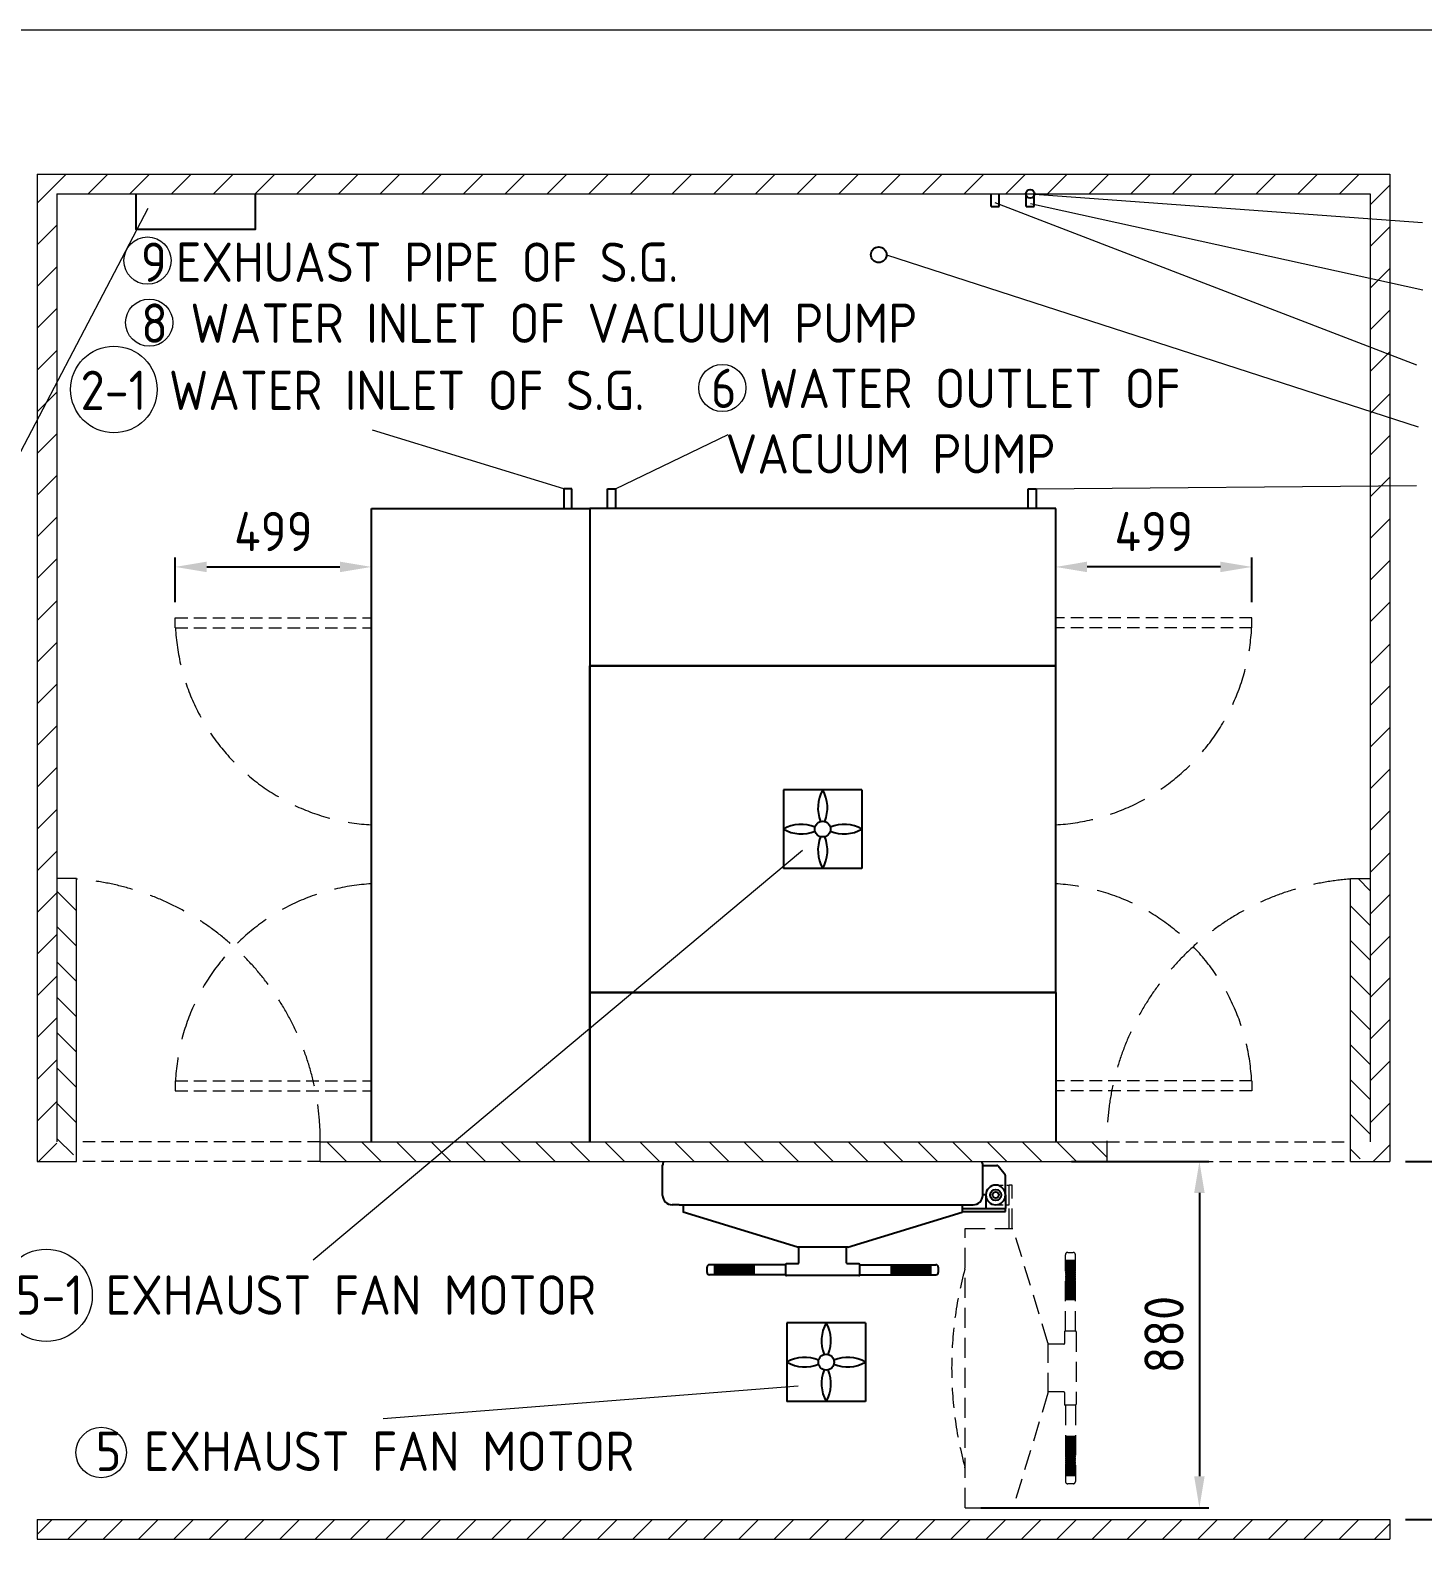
# Model space of a CAD drawing. Header units: millimetres. Extents: x -318593 to -214282, y -19600 to -2215.
# Drawn here: x -224025 to -220484, y -13148 to -9300 of the extents above; entities that cross this region are included whole.
import ezdxf

# ---------------------------------------------------------------- set-up
doc = ezdxf.new("R2010")
doc.units = ezdxf.units.MM
doc.header["$MEASUREMENT"] = 0
doc.linetypes.add('HIDDEN', pattern=[9.525, 6.35, -3.175])
doc.layers.get('0').update_dxf_attribs({"lineweight": 25})
for name, color, linetype, lineweight in [('D', 3, 'Continuous', 13), ('F', 7, 'Continuous', 15), ('H', 2, 'HIDDEN', 15), ('S', 4, 'Continuous', 15)]:
    doc.layers.add(name, color=color, linetype=linetype, lineweight=lineweight)
doc.styles.get("Standard").update_dxf_attribs({"font": 'KAIU.TTF'})
doc.styles.add('STU25', font='isocp2.shx')
doc.dimstyles.new('STU25', dxfattribs={"dimscale": 40, "dimtxt": 2.5, "dimasz": 2, "dimexe": 0.6, "dimexo": 1, "dimgap": 1, "dimtad": 1, "dimdsep": 46, "dimtxsty": 'STU25', "dimcen": 2, "dimazin": 2, "dimtfac": 1, "dimtmove": 0, "dimatfit": 3, "dimfxl": 0, "dimtolj": 1, "dimtzin": 0, "dimarcsym": 0})

# ---------------------------------------------------------------- blocks, each defined once
blk = doc.blocks.new('*D4')
at = {"layer": 'D', "color": 0, "lineweight": -2}
for p, q in [((-221377.4, -12176.2), (-221027.9, -12176.2)), ((-221051.9, -12256.2), (-221051.9, -12976.2)), ((-221607.9, -13056.2), (-221027.9, -13056.2))]:
    blk.add_line(p, q, dxfattribs=at)
at = {"layer": 'D', "color": 0}
for points in [[(-221038.6, -12256.2), (-221065.3, -12256.2), (-221051.9, -12176.2)], [(-221065.3, -12976.2), (-221038.6, -12976.2), (-221051.9, -13056.2)]]:
    blk.add_solid(points, dxfattribs=at)
at = {"layer": 'Defpoints', "color": 0}
for p in [(-221417.4, -12176.2), (-221647.9, -13056.2), (-221051.9, -13056.2)]:
    blk.add_point(p, dxfattribs=at)
at = {"layer": 'D', "color": 0, "insert": (-221141.9, -12616.2), "char_height": 100, "attachment_point": 5, "rotation": 90, "style": 'STU25'}
blk.add_mtext('\\A1;880', dxfattribs=at)
blk = doc.blocks.new('*D7')
at = {"layer": 'D', "color": 0, "lineweight": -2}
for p, q in [((-220527.4, -12176.2), (-220240.6, -12176.2)), ((-220264.6, -13006.2), (-220264.6, -12256.2)), ((-220527.4, -13086.2), (-220240.6, -13086.2))]:
    blk.add_line(p, q, dxfattribs=at)
at = {"layer": 'D', "color": 0}
for points in [[(-220251.3, -12256.2), (-220278, -12256.2), (-220264.6, -12176.2)], [(-220278, -13006.2), (-220251.3, -13006.2), (-220264.6, -13086.2)]]:
    blk.add_solid(points, dxfattribs=at)
at = {"layer": 'Defpoints', "color": 0}
for p in [(-220567.4, -12176.2), (-220264.6, -12176.2), (-220567.4, -13086.2)]:
    blk.add_point(p, dxfattribs=at)
at = {"layer": 'D', "color": 0, "insert": (-220354.6, -12631.2), "char_height": 100, "attachment_point": 5, "rotation": 90, "style": 'STU25'}
blk.add_mtext('\\A1;{\\Fisocp2.shx;Min.910}', dxfattribs=at)
blk = doc.blocks.new('*D8')
at = {"layer": 'D', "color": 0, "lineweight": -2}
for p, q in [((-220527.4, -12176.2), (-219891.6, -12176.2)), ((-219915.6, -12256.2), (-219915.6, -13006.2)), ((-220527.4, -13086.2), (-219891.6, -13086.2))]:
    blk.add_line(p, q, dxfattribs=at)
at = {"layer": 'D', "color": 0}
for points in [[(-219902.2, -12256.2), (-219928.9, -12256.2), (-219915.6, -12176.2)], [(-219928.9, -13006.2), (-219902.2, -13006.2), (-219915.6, -13086.2)]]:
    blk.add_solid(points, dxfattribs=at)
at = {"layer": 'Defpoints', "color": 0}
for p in [(-220567.4, -12176.2), (-220567.4, -13086.2), (-219915.6, -13086.2)]:
    blk.add_point(p, dxfattribs=at)
at = {"layer": 'D', "color": 0, "insert": (-220005.6, -12631.2), "char_height": 100, "attachment_point": 5, "rotation": 90, "style": 'STU25'}
blk.add_mtext('\\A1;{\\Fisocp2.shx;Min.1600}', dxfattribs=at)
blk = doc.blocks.new('*D17')
at = {"layer": 'D', "color": 0, "lineweight": -2}
for p, q in [((-223656.4, -10754.2), (-223656.4, -10640.7)), ((-223157.4, -10754.2), (-223157.4, -10640.7)), ((-223576.4, -10664.7), (-223237.4, -10664.7))]:
    blk.add_line(p, q, dxfattribs=at)
at = {"layer": 'D', "color": 0}
for points in [[(-223576.4, -10651.3), (-223576.4, -10678), (-223656.4, -10664.7)], [(-223237.4, -10678), (-223237.4, -10651.3), (-223157.4, -10664.7)]]:
    blk.add_solid(points, dxfattribs=at)
at = {"layer": 'Defpoints', "color": 0}
for p in [(-223157.4, -10664.7), (-223656.4, -10794.2), (-223157.4, -10794.2)]:
    blk.add_point(p, dxfattribs=at)
at = {"layer": 'D', "color": 0, "insert": (-223406.9, -10574.7), "char_height": 100, "attachment_point": 5, "style": 'STU25'}
blk.add_mtext('\\A1;499', dxfattribs=at)
blk = doc.blocks.new('*D18')
at = {"layer": 'D', "color": 0, "lineweight": -2}
for p, q in [((-221417.4, -10754.2), (-221417.4, -10640.7)), ((-220918.4, -10754.2), (-220918.4, -10640.7)), ((-220998.4, -10664.7), (-221337.4, -10664.7))]:
    blk.add_line(p, q, dxfattribs=at)
at = {"layer": 'D', "color": 0}
for points in [[(-221337.4, -10651.3), (-221337.4, -10678), (-221417.4, -10664.7)], [(-220998.4, -10678), (-220998.4, -10651.3), (-220918.4, -10664.7)]]:
    blk.add_solid(points, dxfattribs=at)
at = {"layer": 'Defpoints', "color": 0}
for p in [(-221417.4, -10664.7), (-221417.4, -10794.2), (-220918.4, -10794.2)]:
    blk.add_point(p, dxfattribs=at)
at = {"layer": 'D', "color": 0, "insert": (-221167.9, -10574.7), "char_height": 100, "attachment_point": 5, "style": 'STU25'}
blk.add_mtext('\\A1;499', dxfattribs=at)

msp = doc.modelspace()

# ---------------------------------------------------------------- hatches: boundary and pattern name
at = {"layer": 'H', "ltscale": 5}
h = msp.add_hatch(dxfattribs=at)
h.set_pattern_fill('ANSI31', color=256, scale=600, style=0)
h.set_pattern_definition([(45, (-14750.69, 4037.17), (-53.033009, 53.033009), [])])
h.paths.add_polyline_path([(-223957.439, -9716.203), (-220617.439, -9716.203), (-220617.439, -12126.203), (-220617.439, -12176.203), (-220567.439, -12176.203), (-220567.439, -9666.203), (-224007.439, -9666.203), (-224007.439, -12176.203), (-223957.439, -12176.203), (-223957.439, -12126.203)])
edge = h.paths.add_edge_path(flags=17)
edge.add_line((-221417.439, -9716.203), (-222602.439, -9716.203))
h = msp.add_hatch(dxfattribs=at)
h.set_pattern_fill('ANSI31', color=256, scale=20, angle=270, style=0)
h.set_pattern_definition([(315, (10053.51, 3971.66), (44.90128, 44.90128), [])])
h.paths.add_polyline_path([(-223957.439, -11456.987), (-223957.439, -12126.203), (-223932.439, -12169.504), (-223907.439, -12155.071), (-223907.439, -11456.987)])
h = msp.add_hatch(dxfattribs=at)
h.set_pattern_fill('ANSI31', color=256, scale=500, angle=270, style=0)
h.set_pattern_definition([(315, (-4476.65, 4037.17), (44.194174, 44.194174), [])])
h.paths.add_polyline_path([(-220617.439, -11456.987), (-220617.439, -12126.203), (-220642.439, -12169.504), (-220667.439, -12155.071), (-220667.439, -11456.987)])
h = msp.add_hatch(dxfattribs=at)
h.set_pattern_fill('ANSI31', color=256, scale=500, angle=270, style=0)
h.set_pattern_definition([(315, (-5116.65, 4037.17), (44.194174, 44.194174), [])])
h.paths.add_polyline_path([(-221286.655, -12176.203), (-221286.655, -12126.203), (-223288.224, -12126.203), (-223288.224, -12176.203)])
h = msp.add_hatch(dxfattribs=at)
h.set_pattern_fill('ANSI31', color=256, scale=20, style=0)
h.set_pattern_definition([(45, (-5259.164, 3927.17), (-44.90128, 44.90128), [])])
h.paths.add_polyline_path([(-224007.439, -13136.203), (-224007.439, -13086.203), (-220567.439, -13086.203), (-220567.439, -13136.203)])

# ---------------------------------------------------------------- linework, layer by layer
for p, q in [((-221581.106, -9748.578), (-221581.106, -9716.203)), ((-221561.106, -9748.578), (-221561.106, -9716.203)), ((-221492.439, -9748.578), (-221492.439, -9716.203)), ((-221472.439, -9748.578), (-221472.439, -9716.203)), ((-221581.106, -9748.578), (-221561.106, -9748.578)), ((-221492.439, -9748.578), (-221472.439, -9748.578)), ((-222648.026, -10466.203), (-222668.026, -10466.203)), ((-222668.026, -10466.203), (-222668.026, -10516.203)), ((-222648.026, -10516.203), (-222648.026, -10466.203)), ((-222556.853, -10516.203), (-222556.853, -10466.203)), ((-222556.853, -10466.203), (-222536.853, -10466.203)), ((-222536.853, -10466.203), (-222536.853, -10516.203)), ((-221487.439, -10516.203), (-221487.439, -10466.203)), ((-221487.439, -10466.203), (-221467.439, -10466.203)), ((-221467.439, -10466.203), (-221467.439, -10516.203)), ((-223157.439, -12126.203), (-223157.439, -10516.203)), ((-223157.439, -10516.203), (-222602.439, -10516.203)), ((-221417.439, -10516.203), (-222602.439, -10516.203)), ((-222602.439, -10516.203), (-222602.439, -10916.203)), ((-222602.439, -10516.203), (-222602.439, -12126.203)), ((-221442.439, -10516.203), (-222577.439, -10516.203)), ((-221417.439, -10916.203), (-221417.439, -10516.203)), ((-222602.439, -10916.203), (-221417.439, -10916.203)), ((-221417.439, -10916.203), (-222602.439, -10916.203)), ((-222602.439, -11746.203), (-222602.439, -10916.203)), ((-221417.439, -11746.203), (-221417.439, -10916.203)), ((-221909.939, -11231.203), (-222109.939, -11231.203)), ((-222109.939, -11231.203), (-222109.939, -11431.203)), ((-221909.939, -11231.203), (-221909.939, -11431.203)), ((-221417.439, -11472.8), (-221417.439, -11317.606)), ((-221909.939, -11431.203), (-222109.939, -11431.203)), ((-221417.439, -11746.203), (-222602.439, -11746.203)), ((-222602.439, -11746.203), (-221417.439, -11746.203)), ((-222602.439, -12126.203), (-222602.439, -11746.203)), ((-221417.439, -11746.203), (-221417.439, -12126.203)), ((-222416.939, -12262.203), (-222416.939, -12185.203)), ((-221602.939, -12262.203), (-221602.939, -12185.203)), ((-221602.939, -12261.203), (-221602.939, -12186.203)), ((-221602.939, -12186.203), (-221594.939, -12186.203)), ((-221594.939, -12186.203), (-221567.342, -12186.203)), ((-221546.035, -12209.834), (-221563.438, -12188.08)), ((-221544.939, -12261.203), (-221544.939, -12212.957)), ((-221594.939, -12261.203), (-221602.939, -12261.203)), ((-221594.939, -12261.203), (-221594.939, -12295.203)), ((-221544.939, -12261.203), (-221544.939, -12295.203)), ((-222374.939, -12286.203), (-222392.939, -12286.203)), ((-222374.939, -12286.203), (-221626.939, -12286.203)), ((-222364.939, -12286.203), (-222364.939, -12305.203)), ((-222073.939, -12394.202), (-222364.939, -12305.203)), ((-221945.939, -12394.202), (-221654.939, -12305.203)), ((-221654.939, -12286.203), (-221654.939, -12305.203)), ((-221654.939, -12295.203), (-221544.939, -12295.203)), ((-221654.939, -12303.203), (-221544.939, -12303.203)), ((-221644.939, -12286.203), (-221626.939, -12286.203)), ((-221594.939, -12295.203), (-221544.939, -12295.203)), ((-221544.939, -12303.203), (-221544.939, -12295.203)), ((-221945.939, -12394.202), (-222073.939, -12394.202)), ((-222070.439, -12434.202), (-222070.439, -12394.202)), ((-221949.439, -12434.202), (-221949.439, -12394.202)), ((-222304.046, -12457.902), (-222304.046, -12444.502)), ((-222104.046, -12438.502), (-222298.046, -12438.502)), ((-222104.046, -12463.902), (-222298.046, -12463.902)), ((-222284.046, -12443.479), (-222279.068, -12438.502)), ((-222284.046, -12441.479), (-222281.068, -12438.502)), ((-222284.046, -12439.479), (-222283.068, -12438.502)), ((-222284.046, -12445.479), (-222277.068, -12438.502)), ((-222284.046, -12453.479), (-222269.068, -12438.502)), ((-222284.046, -12455.479), (-222267.068, -12438.502)), ((-222284.046, -12463.902), (-222284.046, -12438.502)), ((-222284.046, -12451.479), (-222271.068, -12438.502)), ((-222284.046, -12447.479), (-222275.068, -12438.502)), ((-222284.046, -12449.479), (-222273.068, -12438.502)), ((-222284.046, -12463.479), (-222259.068, -12438.502)), ((-222284.046, -12457.479), (-222265.068, -12438.502)), ((-222284.046, -12459.479), (-222263.068, -12438.502)), ((-222284.046, -12461.479), (-222261.068, -12438.502)), ((-222260.232, -12463.902), (-222284.046, -12440.089)), ((-222262.232, -12463.902), (-222284.046, -12442.089)), ((-222264.232, -12463.902), (-222284.046, -12444.089)), ((-222266.232, -12463.902), (-222284.046, -12446.089)), ((-222268.232, -12463.902), (-222284.046, -12448.089)), ((-222270.232, -12463.902), (-222284.046, -12450.089)), ((-222272.232, -12463.902), (-222284.046, -12452.089)), ((-222274.232, -12463.902), (-222284.046, -12454.089)), ((-222276.232, -12463.902), (-222284.046, -12456.089)), ((-222278.232, -12463.902), (-222284.046, -12458.089)), ((-222280.232, -12463.902), (-222284.046, -12460.089)), ((-222282.232, -12463.902), (-222284.046, -12462.089)), ((-222258.232, -12463.902), (-222283.632, -12438.502)), ((-222282.468, -12463.902), (-222257.068, -12438.502)), ((-222256.232, -12463.902), (-222281.632, -12438.502)), ((-222280.468, -12463.902), (-222255.068, -12438.502)), ((-222254.232, -12463.902), (-222279.632, -12438.502)), ((-222278.468, -12463.902), (-222253.068, -12438.502)), ((-222252.232, -12463.902), (-222277.632, -12438.502)), ((-222276.468, -12463.902), (-222251.068, -12438.502)), ((-222250.232, -12463.902), (-222275.632, -12438.502)), ((-222274.468, -12463.902), (-222249.068, -12438.502)), ((-222248.232, -12463.902), (-222273.632, -12438.502)), ((-222272.468, -12463.902), (-222247.068, -12438.502)), ((-222246.232, -12463.902), (-222271.632, -12438.502)), ((-222270.468, -12463.902), (-222245.068, -12438.502)), ((-222244.232, -12463.902), (-222269.632, -12438.502)), ((-222268.468, -12463.902), (-222243.068, -12438.502)), ((-222242.232, -12463.902), (-222267.632, -12438.502)), ((-222266.468, -12463.902), (-222241.068, -12438.502)), ((-222240.232, -12463.902), (-222265.632, -12438.502)), ((-222264.468, -12463.902), (-222239.068, -12438.502)), ((-222238.232, -12463.902), (-222263.632, -12438.502)), ((-222262.468, -12463.902), (-222237.068, -12438.502)), ((-222236.232, -12463.902), (-222261.632, -12438.502)), ((-222260.468, -12463.902), (-222235.068, -12438.502)), ((-222234.232, -12463.902), (-222259.632, -12438.502)), ((-222258.468, -12463.902), (-222233.068, -12438.502)), ((-222232.232, -12463.902), (-222257.632, -12438.502)), ((-222256.468, -12463.902), (-222231.068, -12438.502)), ((-222230.232, -12463.902), (-222255.632, -12438.502)), ((-222254.468, -12463.902), (-222229.068, -12438.502)), ((-222228.232, -12463.902), (-222253.632, -12438.502)), ((-222252.468, -12463.902), (-222227.068, -12438.502)), ((-222226.232, -12463.902), (-222251.632, -12438.502)), ((-222250.468, -12463.902), (-222225.068, -12438.502)), ((-222224.232, -12463.902), (-222249.632, -12438.502)), ((-222248.468, -12463.902), (-222223.068, -12438.502)), ((-222222.232, -12463.902), (-222247.632, -12438.502)), ((-222246.468, -12463.902), (-222221.068, -12438.502)), ((-222220.232, -12463.902), (-222245.632, -12438.502)), ((-222244.468, -12463.902), (-222219.068, -12438.502)), ((-222218.232, -12463.902), (-222243.632, -12438.502)), ((-222242.468, -12463.902), (-222217.068, -12438.502)), ((-222216.232, -12463.902), (-222241.632, -12438.502)), ((-222240.468, -12463.902), (-222215.068, -12438.502)), ((-222214.232, -12463.902), (-222239.632, -12438.502)), ((-222238.468, -12463.902), (-222213.068, -12438.502)), ((-222212.232, -12463.902), (-222237.632, -12438.502)), ((-222236.468, -12463.902), (-222211.068, -12438.502)), ((-222210.232, -12463.902), (-222235.632, -12438.502)), ((-222234.468, -12463.902), (-222209.068, -12438.502)), ((-222208.232, -12463.902), (-222233.632, -12438.502)), ((-222232.468, -12463.902), (-222207.068, -12438.502)), ((-222206.232, -12463.902), (-222231.632, -12438.502)), ((-222230.468, -12463.902), (-222205.068, -12438.502)), ((-222204.232, -12463.902), (-222229.632, -12438.502)), ((-222228.468, -12463.902), (-222203.068, -12438.502)), ((-222202.232, -12463.902), (-222227.632, -12438.502)), ((-222226.468, -12463.902), (-222201.068, -12438.502)), ((-222200.232, -12463.902), (-222225.632, -12438.502)), ((-222224.468, -12463.902), (-222199.068, -12438.502)), ((-222198.232, -12463.902), (-222223.632, -12438.502)), ((-222222.468, -12463.902), (-222197.068, -12438.502)), ((-222196.232, -12463.902), (-222221.632, -12438.502)), ((-222220.468, -12463.902), (-222195.068, -12438.502)), ((-222194.232, -12463.902), (-222219.632, -12438.502)), ((-222218.468, -12463.902), (-222193.068, -12438.502)), ((-222192.232, -12463.902), (-222217.632, -12438.502)), ((-222216.468, -12463.902), (-222191.068, -12438.502)), ((-222190.232, -12463.902), (-222215.632, -12438.502)), ((-222214.468, -12463.902), (-222189.068, -12438.502)), ((-222188.232, -12463.902), (-222213.632, -12438.502)), ((-222212.468, -12463.902), (-222187.068, -12438.502)), ((-222186.232, -12463.902), (-222211.632, -12438.502)), ((-222210.468, -12463.902), (-222185.068, -12438.502)), ((-222184.232, -12463.902), (-222209.632, -12438.502)), ((-222208.468, -12463.902), (-222184.046, -12439.479)), ((-222184.046, -12462.089), (-222207.632, -12438.502)), ((-222206.468, -12463.902), (-222184.046, -12441.479)), ((-222184.046, -12460.089), (-222205.632, -12438.502)), ((-222204.468, -12463.902), (-222184.046, -12443.479)), ((-222184.046, -12458.089), (-222203.632, -12438.502)), ((-222202.468, -12463.902), (-222184.046, -12445.479)), ((-222184.046, -12456.089), (-222201.632, -12438.502)), ((-222200.468, -12463.902), (-222184.046, -12447.479)), ((-222184.046, -12454.089), (-222199.632, -12438.502)), ((-222198.468, -12463.902), (-222184.046, -12449.479)), ((-222184.046, -12452.089), (-222197.632, -12438.502)), ((-222196.468, -12463.902), (-222184.046, -12451.479)), ((-222184.046, -12450.089), (-222195.632, -12438.502)), ((-222194.468, -12463.902), (-222184.046, -12453.479)), ((-222184.046, -12448.089), (-222193.632, -12438.502)), ((-222192.468, -12463.902), (-222184.046, -12455.479)), ((-222184.046, -12446.089), (-222191.632, -12438.502)), ((-222190.468, -12463.902), (-222184.046, -12457.479)), ((-222184.046, -12444.089), (-222189.632, -12438.502)), ((-222188.468, -12463.902), (-222184.046, -12459.479)), ((-222184.046, -12442.089), (-222187.632, -12438.502)), ((-222186.468, -12463.902), (-222184.046, -12461.479)), ((-222184.046, -12440.089), (-222185.632, -12438.502)), ((-222184.046, -12463.902), (-222184.046, -12438.502)), ((-222104.046, -12464.202), (-222104.046, -12438.202)), ((-222072.439, -12436.202), (-222102.046, -12436.202)), ((-221917.833, -12436.202), (-221947.439, -12436.202)), ((-221915.833, -12464.202), (-221915.833, -12438.202)), ((-221915.833, -12438.502), (-221721.833, -12438.502)), ((-221915.833, -12463.902), (-221721.833, -12463.902)), ((-221833.41, -12438.502), (-221835.833, -12440.925)), ((-221823.41, -12438.502), (-221835.833, -12450.925)), ((-221825.41, -12438.502), (-221835.833, -12448.925)), ((-221827.41, -12438.502), (-221835.833, -12446.925)), ((-221829.41, -12438.502), (-221835.833, -12444.925)), ((-221831.41, -12438.502), (-221835.833, -12442.925)), ((-221835.833, -12438.502), (-221835.833, -12463.902)), ((-221811.41, -12438.502), (-221835.833, -12462.925)), ((-221813.41, -12438.502), (-221835.833, -12460.925)), ((-221815.41, -12438.502), (-221835.833, -12458.925)), ((-221817.41, -12438.502), (-221835.833, -12456.925)), ((-221819.41, -12438.502), (-221835.833, -12454.925)), ((-221821.41, -12438.502), (-221835.833, -12452.925)), ((-221835.833, -12440.316), (-221812.246, -12463.902)), ((-221835.833, -12442.316), (-221814.246, -12463.902)), ((-221835.833, -12444.316), (-221816.246, -12463.902)), ((-221835.833, -12446.316), (-221818.246, -12463.902)), ((-221835.833, -12448.316), (-221820.246, -12463.902)), ((-221835.833, -12450.316), (-221822.246, -12463.902)), ((-221835.833, -12452.316), (-221824.246, -12463.902)), ((-221835.833, -12454.316), (-221826.246, -12463.902)), ((-221835.833, -12456.316), (-221828.246, -12463.902)), ((-221835.833, -12458.316), (-221830.246, -12463.902)), ((-221835.833, -12460.316), (-221832.246, -12463.902)), ((-221835.833, -12462.316), (-221834.246, -12463.902)), ((-221835.646, -12438.502), (-221810.246, -12463.902)), ((-221809.41, -12438.502), (-221834.81, -12463.902)), ((-221833.646, -12438.502), (-221808.246, -12463.902)), ((-221807.41, -12438.502), (-221832.81, -12463.902)), ((-221831.646, -12438.502), (-221806.246, -12463.902)), ((-221805.41, -12438.502), (-221830.81, -12463.902)), ((-221829.646, -12438.502), (-221804.246, -12463.902)), ((-221803.41, -12438.502), (-221828.81, -12463.902)), ((-221827.646, -12438.502), (-221802.246, -12463.902)), ((-221801.41, -12438.502), (-221826.81, -12463.902)), ((-221825.646, -12438.502), (-221800.246, -12463.902)), ((-221799.41, -12438.502), (-221824.81, -12463.902)), ((-221823.646, -12438.502), (-221798.246, -12463.902)), ((-221797.41, -12438.502), (-221822.81, -12463.902)), ((-221821.646, -12438.502), (-221796.246, -12463.902)), ((-221795.41, -12438.502), (-221820.81, -12463.902)), ((-221819.646, -12438.502), (-221794.246, -12463.902)), ((-221793.41, -12438.502), (-221818.81, -12463.902)), ((-221817.646, -12438.502), (-221792.246, -12463.902)), ((-221791.41, -12438.502), (-221816.81, -12463.902)), ((-221815.646, -12438.502), (-221790.246, -12463.902)), ((-221789.41, -12438.502), (-221814.81, -12463.902)), ((-221813.646, -12438.502), (-221788.246, -12463.902)), ((-221787.41, -12438.502), (-221812.81, -12463.902)), ((-221811.646, -12438.502), (-221786.246, -12463.902)), ((-221785.41, -12438.502), (-221810.81, -12463.902)), ((-221809.646, -12438.502), (-221784.246, -12463.902)), ((-221783.41, -12438.502), (-221808.81, -12463.902)), ((-221807.646, -12438.502), (-221782.246, -12463.902)), ((-221781.41, -12438.502), (-221806.81, -12463.902)), ((-221805.646, -12438.502), (-221780.246, -12463.902)), ((-221779.41, -12438.502), (-221804.81, -12463.902)), ((-221803.646, -12438.502), (-221778.246, -12463.902)), ((-221777.41, -12438.502), (-221802.81, -12463.902)), ((-221801.646, -12438.502), (-221776.246, -12463.902)), ((-221775.41, -12438.502), (-221800.81, -12463.902)), ((-221799.646, -12438.502), (-221774.246, -12463.902)), ((-221773.41, -12438.502), (-221798.81, -12463.902)), ((-221797.646, -12438.502), (-221772.246, -12463.902)), ((-221771.41, -12438.502), (-221796.81, -12463.902)), ((-221795.646, -12438.502), (-221770.246, -12463.902)), ((-221769.41, -12438.502), (-221794.81, -12463.902)), ((-221793.646, -12438.502), (-221768.246, -12463.902)), ((-221767.41, -12438.502), (-221792.81, -12463.902)), ((-221791.646, -12438.502), (-221766.246, -12463.902)), ((-221765.41, -12438.502), (-221790.81, -12463.902)), ((-221789.646, -12438.502), (-221764.246, -12463.902)), ((-221763.41, -12438.502), (-221788.81, -12463.902)), ((-221787.646, -12438.502), (-221762.246, -12463.902)), ((-221761.41, -12438.502), (-221786.81, -12463.902)), ((-221785.646, -12438.502), (-221760.246, -12463.902)), ((-221759.41, -12438.502), (-221784.81, -12463.902)), ((-221783.646, -12438.502), (-221758.246, -12463.902)), ((-221757.41, -12438.502), (-221782.81, -12463.902)), ((-221781.646, -12438.502), (-221756.246, -12463.902)), ((-221755.41, -12438.502), (-221780.81, -12463.902)), ((-221779.646, -12438.502), (-221754.246, -12463.902)), ((-221753.41, -12438.502), (-221778.81, -12463.902)), ((-221777.646, -12438.502), (-221752.246, -12463.902)), ((-221751.41, -12438.502), (-221776.81, -12463.902)), ((-221775.646, -12438.502), (-221750.246, -12463.902)), ((-221749.41, -12438.502), (-221774.81, -12463.902)), ((-221773.646, -12438.502), (-221748.246, -12463.902)), ((-221747.41, -12438.502), (-221772.81, -12463.902)), ((-221771.646, -12438.502), (-221746.246, -12463.902)), ((-221745.41, -12438.502), (-221770.81, -12463.902)), ((-221769.646, -12438.502), (-221744.246, -12463.902)), ((-221743.41, -12438.502), (-221768.81, -12463.902)), ((-221767.646, -12438.502), (-221742.246, -12463.902)), ((-221741.41, -12438.502), (-221766.81, -12463.902)), ((-221765.646, -12438.502), (-221740.246, -12463.902)), ((-221739.41, -12438.502), (-221764.81, -12463.902)), ((-221763.646, -12438.502), (-221738.246, -12463.902)), ((-221737.41, -12438.502), (-221762.81, -12463.902)), ((-221761.646, -12438.502), (-221736.246, -12463.902)), ((-221735.833, -12438.925), (-221760.81, -12463.902)), ((-221759.646, -12438.502), (-221735.833, -12462.316)), ((-221735.833, -12440.925), (-221758.81, -12463.902)), ((-221757.646, -12438.502), (-221735.833, -12460.316)), ((-221735.833, -12442.925), (-221756.81, -12463.902)), ((-221755.646, -12438.502), (-221735.833, -12458.316)), ((-221735.833, -12444.925), (-221754.81, -12463.902)), ((-221753.646, -12438.502), (-221735.833, -12456.316)), ((-221735.833, -12446.925), (-221752.81, -12463.902)), ((-221751.646, -12438.502), (-221735.833, -12454.316)), ((-221735.833, -12448.925), (-221750.81, -12463.902)), ((-221749.646, -12438.502), (-221735.833, -12452.316)), ((-221735.833, -12450.925), (-221748.81, -12463.902)), ((-221747.646, -12438.502), (-221735.833, -12450.316)), ((-221735.833, -12452.925), (-221746.81, -12463.902)), ((-221745.646, -12438.502), (-221735.833, -12448.316)), ((-221735.833, -12454.925), (-221744.81, -12463.902)), ((-221743.646, -12438.502), (-221735.833, -12446.316)), ((-221735.833, -12456.925), (-221742.81, -12463.902)), ((-221741.646, -12438.502), (-221735.833, -12444.316)), ((-221735.833, -12458.925), (-221740.81, -12463.902)), ((-221739.646, -12438.502), (-221735.833, -12442.316)), ((-221735.833, -12460.925), (-221738.81, -12463.902)), ((-221737.646, -12438.502), (-221735.833, -12440.316)), ((-221735.833, -12462.925), (-221736.81, -12463.902)), ((-221735.833, -12438.502), (-221735.833, -12463.902)), ((-221715.833, -12444.502), (-221715.833, -12457.902)), ((-221917.833, -12466.202), (-222102.046, -12466.202)), ((-222100.939, -12586.203), (-222100.939, -12786.203)), ((-221900.939, -12586.203), (-222100.939, -12586.203)), ((-221900.939, -12586.203), (-221900.939, -12786.203)), ((-221900.939, -12786.203), (-222100.939, -12786.203))]:
    msp.add_line(p, q)
msp.add_lwpolyline([(-223756.742, -9716.203), (-223756.742, -9805.801), (-223452.054, -9805.801), (-223452.054, -9716.203)])
for centre, radius in [((-221482.439, -9716.203), 10.761), ((-221867.439, -9871.087), 20), ((-222009.939, -11331.203), 20), ((-222009.939, -11331.203), 20), ((-222009.939, -11331.203), 20), ((-222009.939, -11331.203), 20), ((-221569.939, -12261.203), 14), ((-221569.939, -12261.203), 8), ((-222000.939, -12686.203), 20), ((-222000.939, -12686.203), 20), ((-222000.939, -12686.203), 20), ((-222000.939, -12686.203), 20)]:
    msp.add_circle(centre, radius)
for centre, radius, start, end in [((-221928.915, -11277.078), 93.11, 150.481802, 201.977032), ((-222090.964, -11277.078), 93.11, 338.022968, 29.518198), ((-222064.064, -11412.228), 93.11, 68.022968, 119.518198), ((-222064.064, -11250.179), 93.11, 240.481802, 291.977032), ((-221955.815, -11412.228), 93.11, 60.481802, 111.977032), ((-221955.815, -11250.179), 93.11, 248.022968, 299.518198), ((-221928.915, -11385.328), 93.11, 158.022968, 209.518198), ((-222090.964, -11385.328), 93.11, 330.481802, 21.977032), ((-222392.939, -12185.203), 24, 157.975687, 180), ((-221626.939, -12185.203), 24, 0, 22.024313), ((-221567.342, -12191.203), 5, 38.659808, 90), ((-221549.939, -12212.957), 5, 0, 38.659808), ((-222392.939, -12262.203), 24, 180, 270), ((-221626.939, -12262.203), 24, 270, 0), ((-221569.939, -12261.203), 25, 0, 180), ((-221569.939, -12261.203), 25, 180, 0), ((-222298.046, -12444.502), 6, 90, 180), ((-222298.046, -12457.902), 6, 180, 270), ((-222102.046, -12438.202), 2, 90, 180), ((-222102.046, -12464.202), 2, 180, 270), ((-222072.439, -12434.202), 2, 270, 0), ((-221947.439, -12434.202), 2, 180, 270), ((-221917.833, -12438.202), 2, 0, 90), ((-221917.833, -12464.202), 2, 270, 0), ((-221721.833, -12444.502), 6, 0, 90), ((-221721.833, -12457.902), 6, 270, 0), ((-221919.915, -12632.078), 93.11, 150.481802, 201.977032), ((-222081.964, -12632.078), 93.11, 338.022968, 29.518198), ((-222055.064, -12767.228), 93.11, 68.022968, 119.518198), ((-222055.064, -12605.179), 93.11, 240.481802, 291.977032), ((-221946.815, -12767.228), 93.11, 60.481802, 111.977032), ((-221946.815, -12605.179), 93.11, 248.022968, 299.518198), ((-221919.915, -12740.328), 93.11, 158.022968, 209.518198), ((-222081.964, -12740.328), 93.11, 330.481802, 21.977032)]:
    msp.add_arc(centre, radius, start, end)
at = {"layer": 'D'}
for p, q in [((-221482.439, -9716.203), (-220484.762, -9788.831)), ((-223725.965, -9753.275), (-224199.583, -10655.091)), ((-221572.33, -9738.324), (-220499.609, -10151.006)), ((-221481.5, -9741.06), (-220484.02, -9960.21)), ((-221847.439, -9871.087), (-220495.699, -10308.291)), ((-222668.026, -10466.203), (-223155.021, -10317.11)), ((-222536.853, -10466.203), (-222249.976, -10327.901)), ((-221467.439, -10466.203), (-220499.648, -10457.323)), ((-222060.954, -11385.192), (-223305.324, -12427.279)), ((-222072.227, -12747.303), (-223127.83, -12829.895))]:
    msp.add_line(p, q, dxfattribs=at)
for centre, radius in [((-223726.918, -9885.946), 60), ((-223722.514, -10043.616), 60), ((-223812.388, -10213.622), 110), ((-222265.173, -10209.76), 60), ((-223984.446, -12516.352), 117.173), ((-223844.715, -12915.906), 64.134)]:
    msp.add_circle(centre, radius, dxfattribs=at)
at = {"layer": 'F', "color": 6}
for points in [[(-228931.583, -9300.465), (-228931.583, -19600.465), (-214281.583, -19600.465), (-214281.583, -9300.465)], [(-228931.568, -9300.475), (-228931.568, -19600.465), (-214281.583, -19600.465), (-214281.583, -9300.475)]]:
    msp.add_lwpolyline(points, close=True, dxfattribs=at)
at = {"layer": 'H', "ltscale": 5}
for p, q in [((-223656.439, -10819.203), (-223656.439, -10794.203)), ((-223656.439, -10794.203), (-223157.439, -10794.203)), ((-220918.439, -10794.203), (-221417.439, -10794.203)), ((-220918.439, -10819.203), (-220918.439, -10794.203)), ((-223656.439, -10819.203), (-223157.439, -10819.203)), ((-220918.439, -10819.203), (-221417.439, -10819.203)), ((-223656.439, -11971.203), (-223157.439, -11971.203)), ((-223656.439, -11971.203), (-223656.439, -11996.203)), ((-223656.439, -11996.203), (-223157.439, -11996.203)), ((-220918.439, -11971.203), (-221417.439, -11971.203)), ((-220918.439, -11996.203), (-221417.439, -11996.203)), ((-220918.439, -11971.203), (-220918.439, -11996.203)), ((-223288.224, -12126.203), (-223907.439, -12126.203)), ((-221286.655, -12126.203), (-220667.439, -12126.203)), ((-223288.224, -12176.203), (-223907.439, -12176.203)), ((-221286.655, -12176.203), (-220667.439, -12176.203))]:
    msp.add_line(p, q, dxfattribs=at)
at = {"layer": 'H', "ltscale": 3}
for p, q in [((-221569.939, -12236.203), (-221535.939, -12236.203)), ((-221535.939, -12286.203), (-221535.939, -12236.203)), ((-221527.939, -12236.203), (-221535.939, -12236.203)), ((-221569.939, -12286.203), (-221535.939, -12286.203))]:
    msp.add_line(p, q, dxfattribs=at)
at = {"layer": 'H', "ltscale": 8}
for p, q in [((-221535.939, -12346.203), (-221535.939, -12236.203)), ((-221527.939, -12346.203), (-221527.939, -12236.203)), ((-221647.939, -13056.203), (-221647.939, -12346.203)), ((-221647.939, -12346.203), (-221526.939, -12346.203)), ((-221526.939, -12346.203), (-221525.943, -12346.29)), ((-221436.944, -12637.203), (-221525.943, -12346.29)), ((-221392.639, -12607.097), (-221392.639, -12413.097)), ((-221386.639, -12407.097), (-221373.239, -12407.097)), ((-221367.239, -12607.097), (-221367.239, -12413.097)), ((-221392.639, -12450.91), (-221368.826, -12427.097)), ((-221392.639, -12448.91), (-221370.826, -12427.097)), ((-221392.639, -12446.91), (-221372.826, -12427.097)), ((-221392.639, -12444.91), (-221374.826, -12427.097)), ((-221392.639, -12427.097), (-221367.239, -12427.097)), ((-221392.639, -12442.91), (-221376.826, -12427.097)), ((-221392.639, -12440.91), (-221378.826, -12427.097)), ((-221392.639, -12436.91), (-221382.826, -12427.097)), ((-221392.639, -12434.91), (-221384.826, -12427.097)), ((-221392.639, -12432.91), (-221386.826, -12427.097)), ((-221392.639, -12438.91), (-221380.826, -12427.097)), ((-221392.639, -12428.91), (-221390.826, -12427.097)), ((-221392.639, -12430.91), (-221388.826, -12427.097)), ((-221392.639, -12452.91), (-221367.239, -12427.51)), ((-221392.639, -12428.674), (-221367.239, -12454.074)), ((-221392.639, -12454.91), (-221367.239, -12429.51)), ((-221392.639, -12430.674), (-221367.239, -12456.074)), ((-221392.639, -12456.91), (-221367.239, -12431.51)), ((-221392.639, -12432.674), (-221367.239, -12458.074)), ((-221392.639, -12458.91), (-221367.239, -12433.51)), ((-221392.639, -12434.674), (-221367.239, -12460.074)), ((-221392.639, -12460.91), (-221367.239, -12435.51)), ((-221392.639, -12436.674), (-221367.239, -12462.074)), ((-221392.639, -12462.91), (-221367.239, -12437.51)), ((-221392.639, -12438.674), (-221367.239, -12464.074)), ((-221392.639, -12464.91), (-221367.239, -12439.51)), ((-221392.639, -12440.674), (-221367.239, -12466.074)), ((-221392.639, -12466.91), (-221367.239, -12441.51)), ((-221392.639, -12442.674), (-221367.239, -12468.074)), ((-221392.639, -12468.91), (-221367.239, -12443.51)), ((-221392.639, -12444.674), (-221367.239, -12470.074)), ((-221392.639, -12470.91), (-221367.239, -12445.51)), ((-221392.639, -12446.674), (-221367.239, -12472.074)), ((-221392.639, -12472.91), (-221367.239, -12447.51)), ((-221392.639, -12448.674), (-221367.239, -12474.074)), ((-221392.639, -12474.91), (-221367.239, -12449.51)), ((-221392.639, -12450.674), (-221367.239, -12476.074)), ((-221392.639, -12476.91), (-221367.239, -12451.51)), ((-221392.639, -12452.674), (-221367.239, -12478.074)), ((-221392.639, -12478.91), (-221367.239, -12453.51)), ((-221392.639, -12454.674), (-221367.239, -12480.074)), ((-221392.639, -12480.91), (-221367.239, -12455.51)), ((-221392.639, -12456.674), (-221367.239, -12482.074)), ((-221392.639, -12482.91), (-221367.239, -12457.51)), ((-221392.639, -12458.674), (-221367.239, -12484.074)), ((-221392.639, -12484.91), (-221367.239, -12459.51)), ((-221392.639, -12460.674), (-221367.239, -12486.074)), ((-221392.639, -12486.91), (-221367.239, -12461.51)), ((-221392.639, -12462.674), (-221367.239, -12488.074)), ((-221392.639, -12488.91), (-221367.239, -12463.51)), ((-221392.639, -12464.674), (-221367.239, -12490.074)), ((-221392.217, -12427.097), (-221367.239, -12452.074)), ((-221390.217, -12427.097), (-221367.239, -12450.074)), ((-221388.217, -12427.097), (-221367.239, -12448.074)), ((-221386.217, -12427.097), (-221367.239, -12446.074)), ((-221384.217, -12427.097), (-221367.239, -12444.074)), ((-221382.217, -12427.097), (-221367.239, -12442.074)), ((-221380.217, -12427.097), (-221367.239, -12440.074)), ((-221378.217, -12427.097), (-221367.239, -12438.074)), ((-221376.217, -12427.097), (-221367.239, -12436.074)), ((-221374.217, -12427.097), (-221367.239, -12434.074)), ((-221372.217, -12427.097), (-221367.239, -12432.074)), ((-221370.217, -12427.097), (-221367.239, -12430.074)), ((-221368.217, -12427.097), (-221367.239, -12428.074)), ((-221392.639, -12490.91), (-221367.239, -12465.51)), ((-221392.639, -12466.674), (-221367.239, -12492.074)), ((-221392.639, -12492.91), (-221367.239, -12467.51)), ((-221392.639, -12468.674), (-221367.239, -12494.074)), ((-221392.639, -12494.91), (-221367.239, -12469.51)), ((-221392.639, -12470.674), (-221367.239, -12496.074)), ((-221392.639, -12496.91), (-221367.239, -12471.51)), ((-221392.639, -12472.674), (-221367.239, -12498.074)), ((-221392.639, -12498.91), (-221367.239, -12473.51)), ((-221392.639, -12474.674), (-221367.239, -12500.074)), ((-221392.639, -12500.91), (-221367.239, -12475.51)), ((-221392.639, -12476.674), (-221367.239, -12502.074)), ((-221392.639, -12502.91), (-221367.239, -12477.51)), ((-221392.639, -12478.674), (-221367.239, -12504.074)), ((-221392.639, -12504.91), (-221367.239, -12479.51)), ((-221392.639, -12480.674), (-221367.239, -12506.074)), ((-221392.639, -12506.91), (-221367.239, -12481.51)), ((-221392.639, -12482.674), (-221367.239, -12508.074)), ((-221392.639, -12508.91), (-221367.239, -12483.51)), ((-221392.639, -12484.674), (-221367.239, -12510.074)), ((-221392.639, -12510.91), (-221367.239, -12485.51)), ((-221392.639, -12486.674), (-221367.239, -12512.074)), ((-221392.639, -12512.91), (-221367.239, -12487.51)), ((-221392.639, -12488.674), (-221367.239, -12514.074)), ((-221392.639, -12514.91), (-221367.239, -12489.51)), ((-221392.639, -12490.674), (-221367.239, -12516.074)), ((-221392.639, -12516.91), (-221367.239, -12491.51)), ((-221392.639, -12492.674), (-221367.239, -12518.074)), ((-221392.639, -12518.91), (-221367.239, -12493.51)), ((-221392.639, -12494.674), (-221367.239, -12520.074)), ((-221392.639, -12520.91), (-221367.239, -12495.51)), ((-221392.639, -12496.674), (-221367.239, -12522.074)), ((-221392.639, -12522.91), (-221367.239, -12497.51)), ((-221392.639, -12498.674), (-221367.239, -12524.074)), ((-221392.639, -12524.91), (-221367.239, -12499.51)), ((-221392.639, -12500.674), (-221367.239, -12526.074)), ((-221392.639, -12526.91), (-221367.239, -12501.51)), ((-221392.639, -12502.674), (-221368.217, -12527.097)), ((-221390.826, -12527.097), (-221367.239, -12503.51)), ((-221392.639, -12504.674), (-221370.217, -12527.097)), ((-221392.639, -12506.674), (-221372.217, -12527.097)), ((-221392.639, -12508.674), (-221374.217, -12527.097)), ((-221392.639, -12510.674), (-221376.217, -12527.097)), ((-221392.639, -12512.674), (-221378.217, -12527.097)), ((-221392.639, -12514.674), (-221380.217, -12527.097)), ((-221392.639, -12516.674), (-221382.217, -12527.097)), ((-221392.639, -12518.674), (-221384.217, -12527.097)), ((-221392.639, -12520.674), (-221386.217, -12527.097)), ((-221392.639, -12522.674), (-221388.217, -12527.097)), ((-221392.639, -12524.674), (-221390.217, -12527.097)), ((-221392.639, -12527.097), (-221367.239, -12527.097)), ((-221388.826, -12527.097), (-221367.239, -12505.51)), ((-221386.826, -12527.097), (-221367.239, -12507.51)), ((-221384.826, -12527.097), (-221367.239, -12509.51)), ((-221382.826, -12527.097), (-221367.239, -12511.51)), ((-221380.826, -12527.097), (-221367.239, -12513.51)), ((-221378.826, -12527.097), (-221367.239, -12515.51)), ((-221376.826, -12527.097), (-221367.239, -12517.51)), ((-221374.826, -12527.097), (-221367.239, -12519.51)), ((-221372.826, -12527.097), (-221367.239, -12521.51)), ((-221370.826, -12527.097), (-221367.239, -12523.51)), ((-221368.826, -12527.097), (-221367.239, -12525.51)), ((-221394.939, -12609.097), (-221394.939, -12638.703)), ((-221366.939, -12607.097), (-221392.939, -12607.097)), ((-221364.939, -12609.097), (-221364.939, -12793.309)), ((-221436.944, -12637.203), (-221436.944, -12765.203)), ((-221396.939, -12640.703), (-221436.939, -12640.703)), ((-221436.944, -12765.203), (-221525.943, -13056.29)), ((-221396.939, -12761.703), (-221436.939, -12761.703)), ((-221394.939, -12763.703), (-221394.939, -12793.309)), ((-221366.939, -12795.309), (-221392.939, -12795.309)), ((-221392.639, -12795.309), (-221392.639, -12989.309)), ((-221367.239, -12795.309), (-221367.239, -12989.309)), ((-221377.053, -12875.309), (-221392.639, -12890.896)), ((-221375.053, -12875.309), (-221392.639, -12892.896)), ((-221373.053, -12875.309), (-221392.639, -12894.896)), ((-221371.053, -12875.309), (-221392.639, -12896.896)), ((-221369.053, -12875.309), (-221392.639, -12898.896)), ((-221367.239, -12875.309), (-221392.639, -12875.309)), ((-221383.053, -12875.309), (-221392.639, -12884.896)), ((-221381.053, -12875.309), (-221392.639, -12886.896)), ((-221379.053, -12875.309), (-221392.639, -12888.896)), ((-221389.053, -12875.309), (-221392.639, -12878.896)), ((-221387.053, -12875.309), (-221392.639, -12880.896)), ((-221385.053, -12875.309), (-221392.639, -12882.896)), ((-221391.053, -12875.309), (-221392.639, -12876.896)), ((-221367.239, -12875.496), (-221392.639, -12900.896)), ((-221367.239, -12901.732), (-221392.639, -12876.332)), ((-221367.239, -12877.496), (-221392.639, -12902.896)), ((-221367.239, -12903.732), (-221392.639, -12878.332)), ((-221367.239, -12879.496), (-221392.639, -12904.896)), ((-221367.239, -12905.732), (-221392.639, -12880.332)), ((-221367.239, -12881.496), (-221392.639, -12906.896)), ((-221367.239, -12907.732), (-221392.639, -12882.332)), ((-221367.239, -12883.496), (-221392.639, -12908.896)), ((-221367.239, -12909.732), (-221392.639, -12884.332)), ((-221367.239, -12885.496), (-221392.639, -12910.896)), ((-221367.239, -12911.732), (-221392.639, -12886.332)), ((-221367.239, -12887.496), (-221392.639, -12912.896)), ((-221367.239, -12913.732), (-221392.639, -12888.332)), ((-221367.239, -12899.732), (-221391.662, -12875.309)), ((-221367.239, -12897.732), (-221389.662, -12875.309)), ((-221367.239, -12895.732), (-221387.662, -12875.309)), ((-221367.239, -12893.732), (-221385.662, -12875.309)), ((-221367.239, -12891.732), (-221383.662, -12875.309)), ((-221367.239, -12889.732), (-221381.662, -12875.309)), ((-221367.239, -12887.732), (-221379.662, -12875.309)), ((-221367.239, -12885.732), (-221377.662, -12875.309)), ((-221367.239, -12883.732), (-221375.662, -12875.309)), ((-221367.239, -12881.732), (-221373.662, -12875.309)), ((-221367.239, -12879.732), (-221371.662, -12875.309)), ((-221367.239, -12877.732), (-221369.662, -12875.309)), ((-221367.239, -12889.496), (-221392.639, -12914.896)), ((-221367.239, -12915.732), (-221392.639, -12890.332)), ((-221367.239, -12891.496), (-221392.639, -12916.896)), ((-221367.239, -12917.732), (-221392.639, -12892.332)), ((-221367.239, -12893.496), (-221392.639, -12918.896)), ((-221367.239, -12919.732), (-221392.639, -12894.332)), ((-221367.239, -12895.496), (-221392.639, -12920.896)), ((-221367.239, -12921.732), (-221392.639, -12896.332)), ((-221367.239, -12897.496), (-221392.639, -12922.896)), ((-221367.239, -12923.732), (-221392.639, -12898.332)), ((-221367.239, -12899.496), (-221392.639, -12924.896)), ((-221367.239, -12925.732), (-221392.639, -12900.332)), ((-221367.239, -12901.496), (-221392.639, -12926.896)), ((-221367.239, -12927.732), (-221392.639, -12902.332)), ((-221367.239, -12903.496), (-221392.639, -12928.896)), ((-221367.239, -12929.732), (-221392.639, -12904.332)), ((-221367.239, -12905.496), (-221392.639, -12930.896)), ((-221367.239, -12931.732), (-221392.639, -12906.332)), ((-221367.239, -12907.496), (-221392.639, -12932.896)), ((-221367.239, -12933.732), (-221392.639, -12908.332)), ((-221367.239, -12909.496), (-221392.639, -12934.896)), ((-221367.239, -12935.732), (-221392.639, -12910.332)), ((-221367.239, -12911.496), (-221392.639, -12936.896)), ((-221367.239, -12937.732), (-221392.639, -12912.332)), ((-221367.239, -12913.496), (-221392.639, -12938.896)), ((-221367.239, -12939.732), (-221392.639, -12914.332)), ((-221367.239, -12915.496), (-221392.639, -12940.896)), ((-221367.239, -12941.732), (-221392.639, -12916.332)), ((-221367.239, -12917.496), (-221392.639, -12942.896)), ((-221367.239, -12943.732), (-221392.639, -12918.332)), ((-221367.239, -12919.496), (-221392.639, -12944.896)), ((-221367.239, -12945.732), (-221392.639, -12920.332)), ((-221367.239, -12921.496), (-221392.639, -12946.896)), ((-221367.239, -12947.732), (-221392.639, -12922.332)), ((-221367.239, -12923.496), (-221392.639, -12948.896)), ((-221367.239, -12949.732), (-221392.639, -12924.332)), ((-221367.239, -12925.496), (-221392.639, -12950.896)), ((-221367.239, -12951.732), (-221392.639, -12926.332)), ((-221367.239, -12927.496), (-221392.639, -12952.896)), ((-221367.239, -12953.732), (-221392.639, -12928.332)), ((-221367.239, -12929.496), (-221392.639, -12954.896)), ((-221367.239, -12955.732), (-221392.639, -12930.332)), ((-221367.239, -12931.496), (-221392.639, -12956.896)), ((-221367.239, -12957.732), (-221392.639, -12932.332)), ((-221367.239, -12933.496), (-221392.639, -12958.896)), ((-221367.239, -12959.732), (-221392.639, -12934.332)), ((-221367.239, -12935.496), (-221392.639, -12960.896)), ((-221367.239, -12961.732), (-221392.639, -12936.332)), ((-221367.239, -12937.496), (-221392.639, -12962.896)), ((-221367.239, -12963.732), (-221392.639, -12938.332)), ((-221367.239, -12939.496), (-221392.639, -12964.896)), ((-221367.239, -12965.732), (-221392.639, -12940.332)), ((-221367.239, -12941.496), (-221392.639, -12966.896)), ((-221367.239, -12967.732), (-221392.639, -12942.332)), ((-221367.239, -12943.496), (-221392.639, -12968.896)), ((-221367.239, -12969.732), (-221392.639, -12944.332)), ((-221367.239, -12945.496), (-221392.639, -12970.896)), ((-221367.239, -12971.732), (-221392.639, -12946.332)), ((-221367.239, -12947.496), (-221392.639, -12972.896)), ((-221367.239, -12973.732), (-221392.639, -12948.332)), ((-221367.239, -12949.496), (-221392.639, -12974.896)), ((-221367.662, -12975.309), (-221392.639, -12950.332)), ((-221369.662, -12975.309), (-221392.639, -12952.332)), ((-221371.662, -12975.309), (-221392.639, -12954.332)), ((-221373.662, -12975.309), (-221392.639, -12956.332)), ((-221375.662, -12975.309), (-221392.639, -12958.332)), ((-221377.662, -12975.309), (-221392.639, -12960.332)), ((-221379.662, -12975.309), (-221392.639, -12962.332)), ((-221381.662, -12975.309), (-221392.639, -12964.332)), ((-221367.239, -12951.496), (-221391.053, -12975.309)), ((-221367.239, -12953.496), (-221389.053, -12975.309)), ((-221367.239, -12955.496), (-221387.053, -12975.309)), ((-221367.239, -12957.496), (-221385.053, -12975.309)), ((-221367.239, -12959.496), (-221383.053, -12975.309)), ((-221367.239, -12961.496), (-221381.053, -12975.309)), ((-221367.239, -12963.496), (-221379.053, -12975.309)), ((-221383.662, -12975.309), (-221392.639, -12966.332)), ((-221385.662, -12975.309), (-221392.639, -12968.332)), ((-221387.662, -12975.309), (-221392.639, -12970.332)), ((-221389.662, -12975.309), (-221392.639, -12972.332)), ((-221391.662, -12975.309), (-221392.639, -12974.332)), ((-221367.239, -12975.309), (-221392.639, -12975.309)), ((-221373.239, -12995.309), (-221386.639, -12995.309)), ((-221367.239, -12965.496), (-221377.053, -12975.309)), ((-221367.239, -12967.496), (-221375.053, -12975.309)), ((-221367.239, -12969.496), (-221373.053, -12975.309)), ((-221367.239, -12971.496), (-221371.053, -12975.309)), ((-221367.239, -12973.496), (-221369.053, -12975.309)), ((-221647.939, -13056.203), (-221526.939, -13056.203)), ((-221525.943, -13056.29), (-221526.939, -13056.203))]:
    msp.add_line(p, q, dxfattribs=at)
at = {"layer": 'H', "ltscale": 15}
for centre, radius, start, end in [((-223127.516, -10792.025), 529.025, 182.944842, 266.75742), ((-221447.363, -10792.025), 529.025, 273.24258, 357.055158), ((-223957.439, -12126.203), 670, 0, 85.720217), ((-220617.439, -12126.203), 670, 94.279783, 180), ((-223127.516, -11998.382), 529.025, 93.24258, 177.055158), ((-221447.363, -11998.382), 529.025, 2.944842, 86.75742)]:
    msp.add_arc(centre, radius, start, end, dxfattribs=at)
at = {"layer": 'H', "ltscale": 3}
msp.add_arc((-221569.939, -12261.203), 25, 90, 270, dxfattribs=at)
at = {"layer": 'H', "ltscale": 8}
for centre, radius, start, end in [((-221386.639, -12413.097), 6, 90, 180), ((-221373.239, -12413.097), 6, 0, 90), ((-220718.327, -12701.203), 963.612, 164.854641, 195.145359), ((-221829.939, -12400.323), 188, 344.854641, 345.485697), ((-221392.939, -12609.097), 2, 90, 180), ((-221366.939, -12609.097), 2, 0, 90), ((-221396.939, -12638.703), 2, 270, 0), ((-221396.939, -12763.703), 2, 0, 90), ((-221392.939, -12793.309), 2, 180, 270), ((-221366.939, -12793.309), 2, 270, 0), ((-221829.939, -13002.083), 188, 14.514303, 15.145359), ((-221386.639, -12989.309), 6, 180, 270), ((-221373.239, -12989.309), 6, 270, 0)]:
    msp.add_arc(centre, radius, start, end, dxfattribs=at)
at = {"layer": 'S'}
for p, q in [((-224007.439, -9666.203), (-224007.439, -12176.203)), ((-220567.439, -9666.203), (-220567.439, -12176.203)), ((-223957.439, -9716.203), (-223957.439, -12126.203)), ((-223957.439, -9716.203), (-220617.439, -9716.203)), ((-220617.439, -9716.203), (-220617.439, -12126.203)), ((-223957.439, -11456.987), (-223957.439, -12126.203)), ((-223907.439, -11456.987), (-223957.439, -11456.987)), ((-223907.439, -12176.203), (-223907.439, -11456.987)), ((-220667.439, -12176.203), (-220667.439, -11456.987)), ((-220667.439, -11456.987), (-220617.439, -11456.987)), ((-223288.224, -12126.203), (-221286.655, -12126.203)), ((-223288.224, -12176.203), (-223288.224, -12126.203)), ((-221286.655, -12176.203), (-221286.655, -12126.203)), ((-224007.439, -12176.203), (-223907.439, -12176.203)), ((-223288.224, -12176.203), (-221286.655, -12176.203)), ((-220667.439, -12176.203), (-220567.439, -12176.203)), ((-221655.263, -12304.023), (-221655.026, -12305.199)), ((-224007.439, -13086.203), (-220567.439, -13086.203)), ((-224007.439, -13086.203), (-224007.439, -13136.203)), ((-220567.439, -13086.203), (-220567.439, -13136.203)), ((-224007.439, -13136.203), (-220567.439, -13136.203))]:
    msp.add_line(p, q, dxfattribs=at)
at = {"layer": 'S', "linetype": 'Continuous'}
msp.add_line((-224007.439, -9666.203), (-220567.439, -9666.203), dxfattribs=at)

# ---------------------------------------------------------------- texts
at = {"layer": 'D', "char_height": 100, "attachment_point": 1}
for s, insert in [('{\\Fisocp2.shx;\\C3;9\\H0.4x; \\H2.5x;EXHUAST PIPE OF S.G.}', (-223743.769, -9840.108)), ('{\\Fisocp2.shx;\\C3;8 WATER INLET OF VACUUM PUMP}', (-223742.962, -9995.102)), ('{\\Fisocp2.shx;\\C3;6 WATER OUTLET OF \\P\\f???|b0|i0|c0|p65; \\Fisocp2.shx;VACUUM PUMP}', (-222294.101, -10160.659)), ('{\\Fisocp2.shx;\\C3;5-1 EXHAUST FAN MOTOR}', (-224062.118, -12465.672)), ('{\\Fisocp2.shx;\\C3;5 EXHAUST FAN MOTOR}', (-223858.728, -12862.809))]:
    msp.add_mtext(s, dxfattribs=dict(at, insert=insert))
at = {"layer": 'D', "insert": (-223897.164, -10165.735), "char_height": 100, "attachment_point": 1, "style": 'STU25'}
msp.add_mtext('{\\C3;2-1 WATER INLET OF S.G.}', dxfattribs=at)

# ---------------------------------------------------------------- dimensions: what is measured, and where the dimension line sits
at = {"layer": 'D'}
dim = msp.add_linear_dim(base=(-223157.439, -10664.654), p1=(-223656.439, -10794.203), p2=(-223157.439, -10794.203), dimstyle='STU25', dxfattribs=at)
dim.commit()
dim.dimension.update_dxf_attribs({"geometry": '*D17', "text_midpoint": (-223406.939, -10574.654)})
dim = msp.add_linear_dim(base=(-221417.439, -10664.654), p1=(-220918.439, -10794.203), p2=(-221417.439, -10794.203), dimstyle='STU25', dxfattribs=at)
dim.commit()
dim.dimension.update_dxf_attribs({"geometry": '*D18', "text_midpoint": (-221167.939, -10664.654), "dimtype": 160})
dim = msp.add_linear_dim(base=(-221051.922, -13056.203), p1=(-221417.439, -12176.203), p2=(-221647.939, -13056.203), angle=90, dimstyle='STU25', dxfattribs=at)
dim.commit()
dim.dimension.update_dxf_attribs({"geometry": '*D4', "text_midpoint": (-221051.922, -12616.203), "dimtype": 160})
for base, p1, p2, text, picture, middle in [((-220264.624, -12176.203), (-220567.439, -13086.203), (-220567.439, -12176.203), '{\\Fisocp2.shx;Min.<>}', '*D7', (-220354.624, -12631.203)), ((-219915.563, -13086.203), (-220567.439, -12176.203), (-220567.439, -13086.203), '{\\Fisocp2.shx;Min.1600}', '*D8', (-220005.563, -12631.203))]:
    dim = msp.add_linear_dim(base=base, p1=p1, p2=p2, angle=90, text=text, dimstyle='STU25', dxfattribs=at)
    dim.commit()
    dim.dimension.update_dxf_attribs({"geometry": picture, "text_midpoint": middle})

doc.saveas('drawing.dxf')
